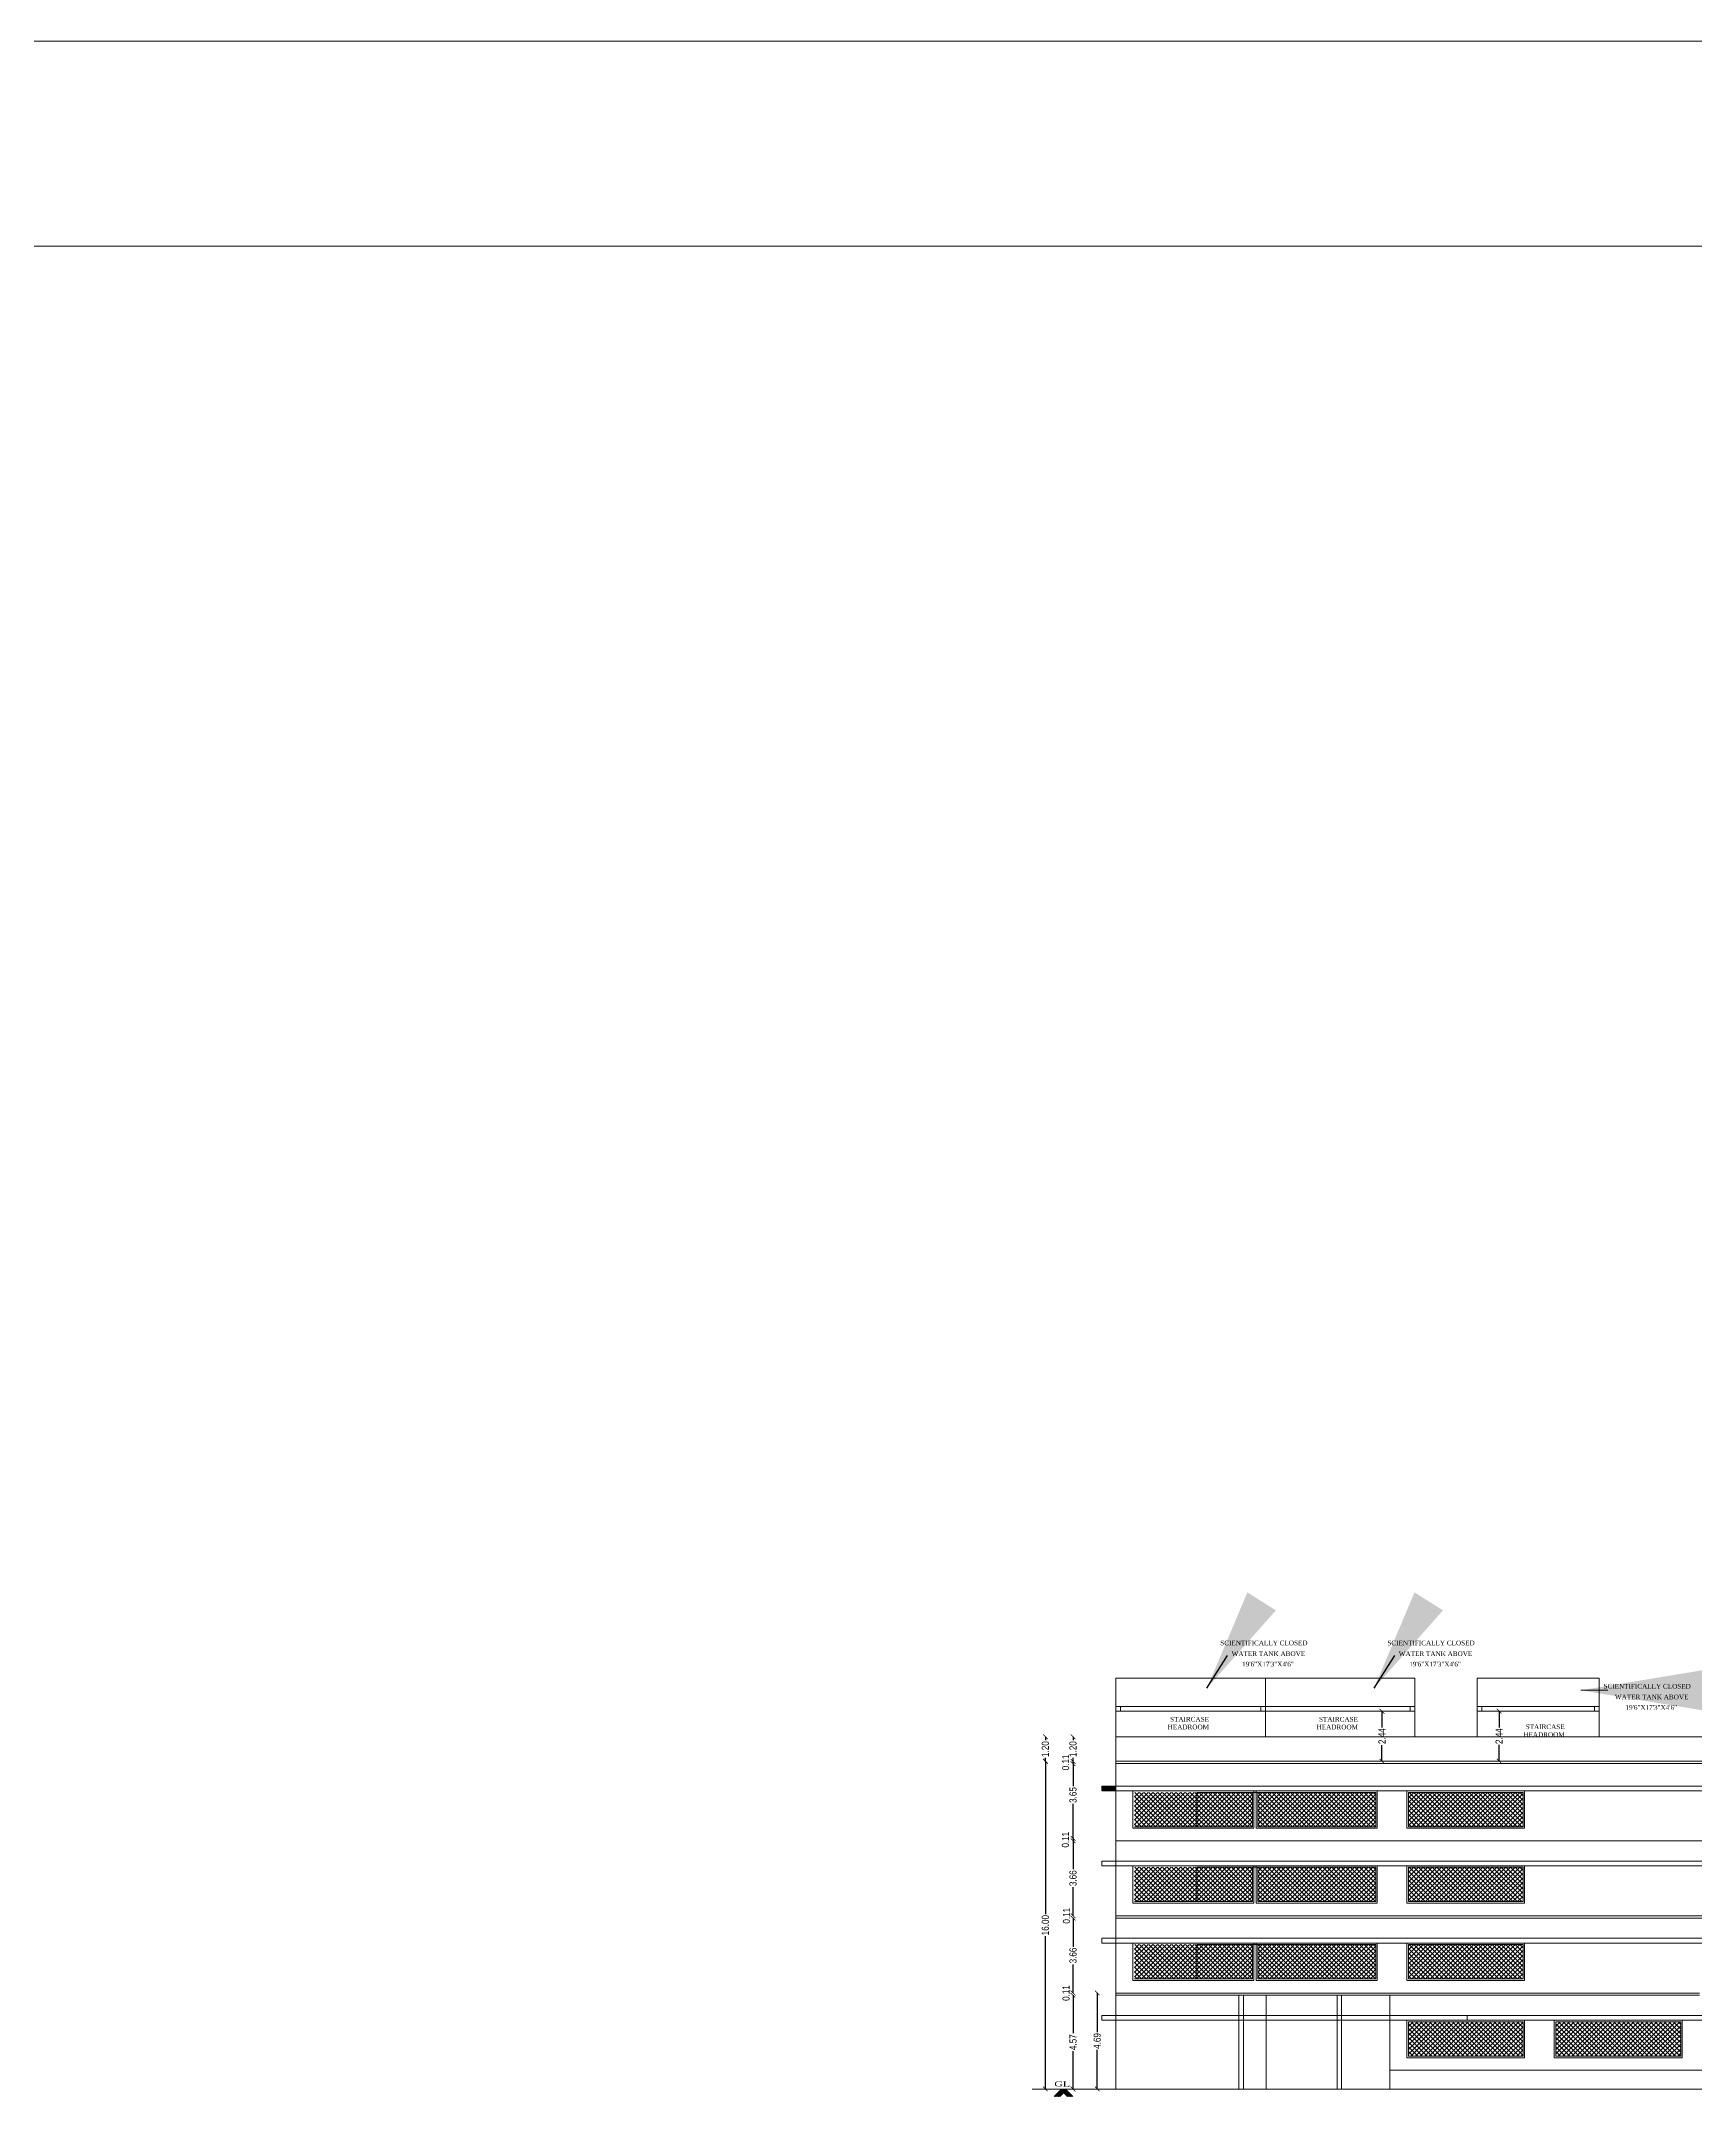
# Model space of a CAD drawing. Header units: metres. Extents: x 43 to 977, y 102 to 459.
# Drawn here: x 362.1 to 442.8, y 358.8 to 459.3 of the extents above; entities that cross this region are included whole.
import ezdxf
from ezdxf.enums import TextEntityAlignment as Align

# ---------------------------------------------------------------- set-up
doc = ezdxf.new("R2010")
doc.units = ezdxf.units.M
doc.header["$MEASUREMENT"] = 0
doc.header["$PDMODE"] = 3
doc.layers.get('0').update_dxf_attribs({"lineweight": 0})
doc.layers.get('Defpoints').update_dxf_attribs({"lineweight": 0})
for name, color, linetype, lineweight in [('1', 8, 'Continuous', 0), ('CRN-AR-GLASS', 150, 'Continuous', 0), ('ELEV', 2, 'Continuous', 0), ('ILAND', 7, 'Continuous', 0), ('TE', 9, 'Continuous', 0), ('TEXT', 130, 'Continuous', 0), ('WALL', 7, 'Continuous', 0)]:
    doc.layers.add(name, color=color, linetype=linetype, lineweight=lineweight)
doc.styles.add('ARIAL NARROW', font='')
doc.styles.add('style2', font='romantic.ttf')
doc.styles.add('visa', font='swissc.ttf')
doc.styles.get('ARIAL NARROW').set_extended_font_data('Lydian BT')
doc.dimstyles.new('Copy of S-2', dxfattribs={"dimtxt": 10.5, "dimasz": 5, "dimexe": 2, "dimexo": 50, "dimgap": 5, "dimtad": 0, "dimtoh": 1, "dimdec": 1, "dimzin": 0, "dimdsep": 46, "dimlunit": 4, "dimtxsty": 'ARIAL NARROW', "dimcen": 0.09, "dimdle": 3, "dimse1": 1, "dimse2": 1, "dimclrd": 35, "dimclre": 35, "dimclrt": 5, "dimadec": 0, "dimazin": 0, "dimtfac": 1, "dimtdec": 1, "dimtofl": 0, "dimtmove": 0, "dimatfit": 3, "dimfxl": 0, "dimtolj": 1, "dimtzin": 0, "dimarcsym": 0})
doc.dimstyles.new('Copy(2) of S-2', dxfattribs={"dimtxt": 10.5, "dimasz": 8, "dimexe": 2, "dimexo": 50, "dimgap": 5, "dimtad": 0, "dimtoh": 1, "dimdec": 1, "dimzin": 0, "dimdsep": 46, "dimlunit": 4, "dimtxsty": 'ARIAL NARROW', "dimcen": 0.09, "dimdle": 3, "dimse1": 1, "dimse2": 1, "dimclrd": 7, "dimclre": 13, "dimclrt": 7, "dimadec": 0, "dimazin": 0, "dimtfac": 1, "dimtdec": 1, "dimtofl": 0, "dimtmove": 0, "dimatfit": 3, "dimfxl": 0, "dimtolj": 1, "dimtzin": 0, "dimlwd": 13, "dimarcsym": 0})
doc.dimstyles.new('o3', dxfattribs={"dimscale": 0.23, "dimtxt": 0.9, "dimasz": 1, "dimexe": 5, "dimexo": 9, "dimgap": 0.23, "dimtad": 0, "dimzin": 3, "dimdsep": 46, "dimtxsty": 'visa', "dimblk": 'ARCHTICK', "dimcen": 0.09, "dimse1": 1, "dimse2": 1, "dimclrd": 7, "dimclre": 256, "dimclrt": 7, "dimadec": 0, "dimazin": 0, "dimtfac": 0.23, "dimtofl": 0, "dimtmove": 2, "dimatfit": 1, "dimldrblk": 'ARCHTICK', "dimfxl": 0, "dimtolj": 1, "dimtzin": 0, "dimarcsym": 0})

# ---------------------------------------------------------------- blocks, each defined once
blk = doc.blocks.new('LGL')
at = {"layer": 'ELEV', "linetype": 'Continuous'}
for p, q in [((-75.9, -14.1), (-61.9, 0)), ((-74.5, -14.1), (-60.5, 0)), ((-73.1, -14.1), (-59, 0)), ((-71.7, -14.1), (-57.6, 0)), ((-70.3, -14.1), (-60.1, -3.9)), ((-68.9, -14.1), (-59.4, -4.6)), ((-67.5, -14.1), (-58.7, -5.3)), ((-66, -14.1), (-58, -6)), ((-64.6, -14.1), (-57.3, -6.7)), ((-49.9, -14.1), (-60.8, -3.2)), ((-48.5, -14.1), (-60.1, -2.4)), ((-47, -14.1), (-59.4, -1.7)), ((-45.6, -14.1), (-58.7, -1)), ((-44.2, -14.1), (-58, -0.3)), ((-42.8, -14.1), (-56.9, 0)), ((-41.4, -14.1), (-55.5, 0)), ((-40, -14.1), (-54, 0))]:
    blk.add_line(p, q, dxfattribs=at)
at = {"layer": 'TEXT', "color": 7, "linetype": 'Continuous', "ltscale": 20}
blk.add_line((0, 0), (-76.4, 0), dxfattribs=at)
at = {"layer": 'TEXT', "style": 'style2', "width": 1.5}
blk.add_text('GL', height=10, dxfattribs=at).set_placement((-75.4, 4.8))
blk = doc.blocks.new('_ArchTick')
at = {"color": 0, "const_width": 0.15}
blk.add_lwpolyline([(-0.5, -0.5), (0.5, 0.5)], dxfattribs=at)
blk = doc.blocks.new('*D782')
at = {"layer": 'Defpoints', "color": 0, "lineweight": 30}
for p in [(412.45, 364.02), (414.53, 364.02), (414.53, 359.45)]:
    blk.add_point(p, dxfattribs=at)
at = {"layer": 'WALL', "color": 7, "lineweight": -2}
for p, q in [((412.45, 364.02), (412.45, 362.17)), ((412.45, 359.45), (412.45, 361.3))]:
    blk.add_line(p, q, dxfattribs=at)
at = {"layer": 'WALL', "color": 7, "lineweight": -2, "xscale": 0.23, "yscale": 0.23, "zscale": 0.23}
for p, rotation in [((412.45, 364.02), 90), ((412.45, 359.45), 270)]:
    blk.add_blockref('_ArchTick', p, dxfattribs=dict(at, rotation=rotation))
at = {"layer": 'WALL', "color": 7, "insert": (412.45, 361.73), "char_height": 0.345, "attachment_point": 5, "rotation": 90, "style": 'visa'}
blk.add_mtext('\\A1;4.57', dxfattribs=at)
blk = doc.blocks.new('*D783')
at = {"layer": 'Defpoints', "color": 0, "lineweight": 30}
for p in [(412.45, 364.13), (414.53, 364.13), (414.53, 364.02)]:
    blk.add_point(p, dxfattribs=at)
at = {"layer": 'WALL', "color": 7, "lineweight": -2}
for p, q in [((412.45, 364.13), (412.45, 364.36)), ((412.45, 364.02), (412.45, 363.79))]:
    blk.add_line(p, q, dxfattribs=at)
at = {"layer": 'WALL', "color": 7, "lineweight": -2, "xscale": 0.23, "yscale": 0.23, "zscale": 0.23}
for p, rotation in [((412.45, 364.13), 270), ((412.45, 364.02), 90)]:
    blk.add_blockref('_ArchTick', p, dxfattribs=dict(at, rotation=rotation))
at = {"layer": 'WALL', "color": 7, "insert": (412.11, 364.13), "char_height": 0.345, "attachment_point": 5, "rotation": 90, "style": 'visa'}
blk.add_mtext('\\A1;0.11', dxfattribs=at)
blk = doc.blocks.new('*D784')
at = {"layer": 'Defpoints', "color": 0, "lineweight": 30}
for p in [(412.45, 367.79), (414.53, 367.79), (414.53, 364.13)]:
    blk.add_point(p, dxfattribs=at)
at = {"layer": 'WALL', "color": 7, "lineweight": -2}
for p, q in [((412.45, 367.79), (412.45, 366.39)), ((412.45, 364.13), (412.45, 365.52))]:
    blk.add_line(p, q, dxfattribs=at)
at = {"layer": 'WALL', "color": 7, "lineweight": -2, "xscale": 0.23, "yscale": 0.23, "zscale": 0.23}
for p, rotation in [((412.45, 367.79), 90), ((412.45, 364.13), 270)]:
    blk.add_blockref('_ArchTick', p, dxfattribs=dict(at, rotation=rotation))
at = {"layer": 'WALL', "color": 7, "insert": (412.45, 365.96), "char_height": 0.345, "attachment_point": 5, "rotation": 90, "style": 'visa'}
blk.add_mtext('\\A1;3.66', dxfattribs=at)
blk = doc.blocks.new('*D785')
at = {"layer": 'Defpoints', "color": 0, "lineweight": 30}
for p in [(412.45, 367.9), (414.53, 367.9), (414.53, 367.79)]:
    blk.add_point(p, dxfattribs=at)
at = {"layer": 'WALL', "color": 7, "lineweight": -2}
for p, q in [((412.45, 367.9), (412.45, 368.13)), ((412.45, 367.79), (412.45, 367.56))]:
    blk.add_line(p, q, dxfattribs=at)
at = {"layer": 'WALL', "color": 7, "lineweight": -2, "xscale": 0.23, "yscale": 0.23, "zscale": 0.23}
for p, rotation in [((412.45, 367.9), 270), ((412.45, 367.79), 90)]:
    blk.add_blockref('_ArchTick', p, dxfattribs=dict(at, rotation=rotation))
at = {"layer": 'WALL', "color": 7, "insert": (412.13, 367.9), "char_height": 0.345, "attachment_point": 5, "rotation": 90, "style": 'visa'}
blk.add_mtext('\\A1;0.11', dxfattribs=at)
blk = doc.blocks.new('*D786')
at = {"layer": 'Defpoints', "color": 0, "lineweight": 30}
for p in [(412.45, 371.56), (414.53, 371.56), (414.53, 367.9)]:
    blk.add_point(p, dxfattribs=at)
at = {"layer": 'WALL', "color": 7, "lineweight": -2}
for p, q in [((412.45, 371.56), (412.45, 370.17)), ((412.45, 367.9), (412.45, 369.3))]:
    blk.add_line(p, q, dxfattribs=at)
at = {"layer": 'WALL', "color": 7, "lineweight": -2, "xscale": 0.23, "yscale": 0.23, "zscale": 0.23}
for p, rotation in [((412.45, 371.56), 90), ((412.45, 367.9), 270)]:
    blk.add_blockref('_ArchTick', p, dxfattribs=dict(at, rotation=rotation))
at = {"layer": 'WALL', "color": 7, "insert": (412.45, 369.73), "char_height": 0.345, "attachment_point": 5, "rotation": 90, "style": 'visa'}
blk.add_mtext('\\A1;3.66', dxfattribs=at)
blk = doc.blocks.new('*D787')
at = {"layer": 'Defpoints', "color": 0, "lineweight": 30}
for p in [(412.45, 375.32), (414.85, 375.32), (414.53, 371.67)]:
    blk.add_point(p, dxfattribs=at)
at = {"layer": 'WALL', "color": 7, "lineweight": -2}
for p, q in [((412.45, 375.32), (412.45, 374.22)), ((412.45, 371.67), (412.45, 373.36))]:
    blk.add_line(p, q, dxfattribs=at)
at = {"layer": 'WALL', "color": 7, "lineweight": -2, "xscale": 0.23, "yscale": 0.23, "zscale": 0.23}
for p, rotation in [((412.45, 375.32), 90), ((412.45, 371.67), 270)]:
    blk.add_blockref('_ArchTick', p, dxfattribs=dict(at, rotation=rotation))
at = {"layer": 'WALL', "color": 7, "insert": (412.45, 373.79), "char_height": 0.345, "attachment_point": 5, "rotation": 90, "style": 'visa'}
blk.add_mtext('\\A1;3.65', dxfattribs=at)
blk = doc.blocks.new('*D788')
at = {"layer": 'Defpoints', "color": 0, "lineweight": 30}
for p in [(414.53, 375.44), (411.1, 359.45), (414.53, 359.45)]:
    blk.add_point(p, dxfattribs=at)
at = {"layer": 'WALL', "color": 7, "lineweight": -2}
for p, q in [((411.1, 375.44), (411.1, 367.98)), ((411.1, 359.45), (411.1, 366.9))]:
    blk.add_line(p, q, dxfattribs=at)
at = {"layer": 'WALL', "color": 7, "lineweight": -2, "xscale": 0.23, "yscale": 0.23, "zscale": 0.23}
for p, rotation in [((411.1, 375.44), 90), ((411.1, 359.45), 270)]:
    blk.add_blockref('_ArchTick', p, dxfattribs=dict(at, rotation=rotation))
at = {"layer": 'WALL', "color": 7, "insert": (411.1, 367.44), "char_height": 0.345, "attachment_point": 5, "rotation": 90, "style": 'visa'}
blk.add_mtext('\\A1;16.00', dxfattribs=at)
blk = doc.blocks.new('*D781')
at = {"layer": 'Defpoints', "color": 0, "lineweight": 30}
for p in [(412.45, 376.63), (414.53, 376.63), (414.53, 375.43)]:
    blk.add_point(p, dxfattribs=at)
at = {"layer": 'WALL', "color": 7, "lineweight": -2}
for p, q in [((412.45, 376.63), (412.45, 376.46)), ((412.45, 375.43), (412.45, 375.61))]:
    blk.add_line(p, q, dxfattribs=at)
at = {"layer": 'WALL', "color": 7, "lineweight": -2, "xscale": 0.23, "yscale": 0.23, "zscale": 0.23}
for p, rotation in [((412.45, 376.63), 90), ((412.45, 375.43), 270)]:
    blk.add_blockref('_ArchTick', p, dxfattribs=dict(at, rotation=rotation))
at = {"layer": 'WALL', "color": 7, "insert": (412.45, 376.03), "char_height": 0.345, "attachment_point": 5, "rotation": 90, "style": 'visa'}
blk.add_mtext('\\A1;1.20', dxfattribs=at)
blk = doc.blocks.new('*D791')
at = {"layer": 'Defpoints', "color": 0, "lineweight": 30}
for p in [(411.1, 376.63), (414.53, 376.63), (414.53, 375.43)]:
    blk.add_point(p, dxfattribs=at)
at = {"layer": 'WALL', "color": 7, "lineweight": -2}
for p, q in [((411.1, 376.63), (411.1, 376.46)), ((411.1, 375.43), (411.1, 375.61))]:
    blk.add_line(p, q, dxfattribs=at)
at = {"layer": 'WALL', "color": 7, "lineweight": -2, "xscale": 0.23, "yscale": 0.23, "zscale": 0.23}
for p, rotation in [((411.1, 376.63), 90), ((411.1, 375.43), 270)]:
    blk.add_blockref('_ArchTick', p, dxfattribs=dict(at, rotation=rotation))
at = {"layer": 'WALL', "color": 7, "insert": (411.1, 376.03), "char_height": 0.345, "attachment_point": 5, "rotation": 90, "style": 'visa'}
blk.add_mtext('\\A1;1.20', dxfattribs=at)
blk = doc.blocks.new('*D794')
at = {"layer": 'Defpoints', "color": 0, "lineweight": 30}
for p in [(412.45, 375.43), (414.53, 375.43), (414.53, 375.32)]:
    blk.add_point(p, dxfattribs=at)
at = {"layer": 'WALL', "color": 7, "lineweight": -2}
blk.add_line((412.45, 375.32), (412.45, 375.43), dxfattribs=at)
at = {"layer": 'WALL', "color": 7, "lineweight": -2, "xscale": 0.23, "yscale": 0.23, "zscale": 0.23}
for p, rotation in [((412.45, 375.43), 90), ((412.45, 375.32), 270)]:
    blk.add_blockref('_ArchTick', p, dxfattribs=dict(at, rotation=rotation))
at = {"layer": 'WALL', "color": 7, "insert": (412.09, 375.38), "char_height": 0.345, "attachment_point": 5, "rotation": 90, "style": 'visa'}
blk.add_mtext('\\A1;0.11', dxfattribs=at)
blk = doc.blocks.new('*D795')
at = {"layer": 'Defpoints', "color": 0, "lineweight": 30}
for p in [(412.45, 371.56), (414.71, 371.67), (414.71, 371.56)]:
    blk.add_point(p, dxfattribs=at)
at = {"layer": 'WALL', "color": 7, "lineweight": -2}
blk.add_line((412.45, 371.67), (412.45, 371.56), dxfattribs=at)
at = {"layer": 'WALL', "color": 7, "lineweight": -2, "xscale": 0.23, "yscale": 0.23, "zscale": 0.23}
for p, rotation in [((412.45, 371.67), 90), ((412.45, 371.56), 270)]:
    blk.add_blockref('_ArchTick', p, dxfattribs=dict(at, rotation=rotation))
at = {"layer": 'WALL', "color": 7, "insert": (412.08, 371.61), "char_height": 0.345, "attachment_point": 5, "rotation": 90, "style": 'visa'}
blk.add_mtext('\\A1;0.11', dxfattribs=at)
blk = doc.blocks.new('*D796')
at = {"layer": 'Defpoints', "color": 0, "lineweight": 30}
for p in [(427.54, 377.87), (427.52, 375.44), (427.54, 375.44)]:
    blk.add_point(p, dxfattribs=at)
at = {"layer": 'WALL', "color": 7, "lineweight": -2}
for p, q in [((427.52, 377.87), (427.52, 377.09)), ((427.52, 375.44), (427.52, 376.22))]:
    blk.add_line(p, q, dxfattribs=at)
at = {"layer": 'WALL', "color": 7, "lineweight": -2, "xscale": 0.23, "yscale": 0.23, "zscale": 0.23}
for p, rotation in [((427.52, 377.87), 90), ((427.52, 375.44), 270)]:
    blk.add_blockref('_ArchTick', p, dxfattribs=dict(at, rotation=rotation))
at = {"layer": 'WALL', "color": 7, "insert": (427.52, 376.66), "char_height": 0.345, "attachment_point": 5, "rotation": 90, "style": 'visa'}
blk.add_mtext('\\A1;2.44', dxfattribs=at)
blk = doc.blocks.new('*D797')
at = {"layer": 'Defpoints', "color": 0, "lineweight": 30}
for p in [(433.12, 377.88), (433.12, 375.44), (433.23, 375.44)]:
    blk.add_point(p, dxfattribs=at)
at = {"layer": 'WALL', "color": 7, "lineweight": -2}
for p, q in [((433.23, 377.88), (433.23, 377.09)), ((433.23, 375.44), (433.23, 376.23))]:
    blk.add_line(p, q, dxfattribs=at)
at = {"layer": 'WALL', "color": 7, "lineweight": -2, "xscale": 0.23, "yscale": 0.23, "zscale": 0.23}
for p, rotation in [((433.23, 377.88), 90), ((433.23, 375.44), 270)]:
    blk.add_blockref('_ArchTick', p, dxfattribs=dict(at, rotation=rotation))
at = {"layer": 'WALL', "color": 7, "insert": (433.23, 376.66), "char_height": 0.345, "attachment_point": 5, "rotation": 90, "style": 'visa'}
blk.add_mtext('\\A1;2.44', dxfattribs=at)
blk = doc.blocks.new('*D802')
at = {"layer": 'Defpoints', "color": 0, "lineweight": 30}
for p in [(414.53, 364.13), (413.63, 359.45), (414.53, 359.45)]:
    blk.add_point(p, dxfattribs=at)
at = {"layer": 'WALL', "color": 7, "lineweight": -2}
for p, q in [((413.63, 364.13), (413.63, 362.22)), ((413.63, 359.45), (413.63, 361.35))]:
    blk.add_line(p, q, dxfattribs=at)
at = {"layer": 'WALL', "color": 7, "lineweight": -2, "xscale": 0.23, "yscale": 0.23, "zscale": 0.23}
for p, rotation in [((413.63, 364.13), 90), ((413.63, 359.45), 270)]:
    blk.add_blockref('_ArchTick', p, dxfattribs=dict(at, rotation=rotation))
at = {"layer": 'WALL', "color": 7, "insert": (413.63, 361.79), "char_height": 0.345, "attachment_point": 5, "rotation": 90, "style": 'visa'}
blk.add_mtext('\\A1;4.69', dxfattribs=at)

msp = doc.modelspace()

# ---------------------------------------------------------------- hatches: boundary and pattern name
at = {"layer": 'CRN-AR-GLASS', "lineweight": 15}
h = msp.add_hatch(dxfattribs=at)
h.set_pattern_fill('ANSI37', color=140, scale=1.269809, style=0)
h.set_pattern_definition([(45, (-12129.8726, 5474.84698), (-0.1122363193, 0.1122363193), []), (135, (-12129.8726, 5474.84698), (-0.1122363193, -0.1122363193), [])])
h.paths.add_polyline_path([(415.44565, 373.91756), (415.44565, 372.24141), (421.19633, 372.24141), (421.19633, 373.91756)])
h = msp.add_hatch(dxfattribs=at)
h.set_pattern_fill('ANSI37', color=140, scale=1.269809, style=0)
h.set_pattern_definition([(45, (-12123.85525, 5474.84698), (-0.1122363193, 0.1122363193), []), (135, (-12123.85525, 5474.84698), (-0.1122363193, -0.1122363193), [])])
h.paths.add_polyline_path([(421.46299, 373.91756), (421.46299, 372.24141), (427.21367, 372.24141), (427.21367, 373.91756)])
h = msp.add_hatch(dxfattribs=at)
h.set_pattern_fill('ANSI37', color=140, scale=1.269809, style=0)
h.set_pattern_definition([(45, (-20245.97659, 9575.49959), (-0.1122363193, 0.1122363193), []), (135, (-20245.97659, 9575.49959), (-0.1122363193, -0.1122363193), [])])
h.paths.add_polyline_path([(434.40255, 372.24141), (434.40255, 373.91756), (428.81363, 373.91756), (428.81363, 372.24141)])
h.paths.add_polyline_path([(448.11786, 372.24141), (448.11786, 373.91756), (443.81049, 373.91756), (443.81049, 372.24141)])
h.paths.add_polyline_path([(455.76897, 372.24141), (455.76897, 373.91756), (451.09402, 373.91756), (451.09402, 372.24141)])
h.paths.add_polyline_path([(456.53086, 372.24141), (461.06459, 372.24141), (461.06459, 373.91756), (456.53086, 373.91756)])
h.paths.add_polyline_path([(466.05494, 372.24141), (466.05494, 373.91756), (462.66455, 373.91756), (462.66455, 372.24141)])
h.paths.add_polyline_path([(469.76157, 372.24141), (473.15196, 372.24141), (473.15196, 373.91756), (469.76157, 373.91756)])
h.paths.add_polyline_path([(475.31185, 372.24141), (480.71523, 372.24141), (480.71523, 373.91756), (475.31185, 373.91756)])
h = msp.add_hatch(dxfattribs=at)
h.set_pattern_fill('ANSI37', color=140, scale=1.269809, style=0)
h.set_pattern_definition([(45, (-12129.8726, 5471.19329), (-0.1122363193, 0.1122363193), []), (135, (-12129.8726, 5471.19329), (-0.1122363193, -0.1122363193), [])])
h.paths.add_polyline_path([(415.44565, 370.26387), (415.44565, 368.58772), (421.19633, 368.58772), (421.19633, 370.26387)])
h = msp.add_hatch(dxfattribs=at)
h.set_pattern_fill('ANSI37', color=140, scale=1.269809, style=0)
h.set_pattern_definition([(45, (-12123.85525, 5471.19329), (-0.1122363193, 0.1122363193), []), (135, (-12123.85525, 5471.19329), (-0.1122363193, -0.1122363193), [])])
h.paths.add_polyline_path([(421.46299, 370.26387), (421.46299, 368.58772), (427.21367, 368.58772), (427.21367, 370.26387)])
h = msp.add_hatch(dxfattribs=at)
h.set_pattern_fill('ANSI37', color=140, scale=1.269809, style=0)
h.set_pattern_definition([(45, (-20245.97659, 9571.8459), (-0.1122363193, 0.1122363193), []), (135, (-20245.97659, 9571.8459), (-0.1122363193, -0.1122363193), [])])
h.paths.add_polyline_path([(434.40255, 368.58772), (434.40255, 370.26387), (428.81363, 370.26387), (428.81363, 368.58772)])
h.paths.add_polyline_path([(448.11786, 368.58772), (448.11786, 370.26387), (443.81049, 370.26387), (443.81049, 368.58772)])
h.paths.add_polyline_path([(455.76897, 368.58772), (455.76897, 370.26387), (451.09402, 370.26387), (451.09402, 368.58772)])
h.paths.add_polyline_path([(456.53086, 368.58772), (461.06459, 368.58772), (461.06459, 370.26387), (456.53086, 370.26387)])
h.paths.add_polyline_path([(466.05494, 368.58772), (466.05494, 370.26387), (462.66455, 370.26387), (462.66455, 368.58772)])
h.paths.add_polyline_path([(469.76157, 368.58772), (473.15196, 368.58772), (473.15196, 370.26387), (469.76157, 370.26387)])
h.paths.add_polyline_path([(475.31185, 368.58772), (480.71523, 368.58772), (480.71523, 370.26387), (475.31185, 370.26387)])
h = msp.add_hatch(dxfattribs=at)
h.set_pattern_fill('ANSI37', color=140, scale=1.269809, style=0)
h.set_pattern_definition([(45, (-12129.8726, 5467.42196), (-0.1122363193, 0.1122363193), []), (135, (-12129.8726, 5467.42196), (-0.1122363193, -0.1122363193), [])])
h.paths.add_polyline_path([(415.44565, 366.49253), (415.44565, 364.81639), (421.19633, 364.81639), (421.19633, 366.49253)])
h = msp.add_hatch(dxfattribs=at)
h.set_pattern_fill('ANSI37', color=140, scale=1.269809, style=0)
h.set_pattern_definition([(45, (-12123.85525, 5467.42196), (-0.1122363193, 0.1122363193), []), (135, (-12123.85525, 5467.42196), (-0.1122363193, -0.1122363193), [])])
h.paths.add_polyline_path([(421.46299, 366.49253), (421.46299, 364.81639), (427.21367, 364.81639), (427.21367, 366.49253)])
h = msp.add_hatch(dxfattribs=at)
h.set_pattern_fill('ANSI37', color=140, scale=1.269809, style=0)
h.set_pattern_definition([(45, (-20245.97659, 9568.07456), (-0.1122363193, 0.1122363193), []), (135, (-20245.97659, 9568.07456), (-0.1122363193, -0.1122363193), [])])
h.paths.add_polyline_path([(434.40255, 364.81639), (434.40255, 366.49253), (428.81363, 366.49253), (428.81363, 364.81639)])
h.paths.add_polyline_path([(448.11786, 364.81639), (448.11786, 366.49253), (443.81049, 366.49253), (443.81049, 364.81639)])
h.paths.add_polyline_path([(455.76897, 364.81639), (455.76897, 366.49253), (451.09402, 366.49253), (451.09402, 364.81639)])
h.paths.add_polyline_path([(456.53086, 364.81639), (461.06459, 364.81639), (461.06459, 366.49253), (456.53086, 366.49253)])
h.paths.add_polyline_path([(466.05494, 364.81639), (466.05494, 366.49253), (462.66455, 366.49253), (462.66455, 364.81639)])
h.paths.add_polyline_path([(469.76157, 364.81639), (473.15196, 364.81639), (473.15196, 366.49253), (469.76157, 366.49253)])
h.paths.add_polyline_path([(475.31185, 364.81639), (480.71523, 364.81639), (480.71523, 366.49253), (475.31185, 366.49253)])
h = msp.add_hatch(dxfattribs=at)
h.set_pattern_fill('ANSI37', color=140, scale=1.269809, style=0)
h.set_pattern_definition([(45, (-20090.50473, 9568.07456), (-0.1122363193, 0.1122363193), []), (135, (-20090.50473, 9568.07456), (-0.1122363193, -0.1122363193), [])])
h.paths.add_polyline_path([(484.54162, 361.04505), (484.54162, 362.7212), (482.25597, 362.7212), (482.25597, 361.04505)])
h.paths.add_polyline_path([(475.30768, 362.7212), (475.30768, 361.04505), (480.71106, 361.04505), (480.71106, 362.7212)])
h.paths.add_polyline_path([(473.70772, 362.7212), (470.62209, 362.7212), (470.62209, 361.04505), (473.70772, 361.04505)])
h.paths.add_polyline_path([(465.74602, 361.04505), (465.74602, 362.7212), (462.35563, 362.7212), (462.35563, 361.04505)])
h.paths.add_polyline_path([(461.06043, 361.04505), (461.06043, 362.7212), (456.5267, 362.7212), (456.5267, 361.04505)])
h.paths.add_polyline_path([(451.08986, 362.7212), (451.08986, 361.04505), (455.76481, 361.04505), (455.76481, 362.7212)])
h.paths.add_polyline_path([(435.99835, 361.04505), (442.09106, 361.04505), (442.09106, 362.7212), (435.99835, 362.7212)])
h.paths.add_polyline_path([(428.80946, 362.7212), (428.80946, 361.04505), (434.39839, 361.04505), (434.39839, 362.7212)])
at = {"layer": 'ILAND'}
h = msp.add_hatch(dxfattribs=at)
h.set_pattern_fill('ANSI31', color=5, scale=0.025396, style=0)
h.set_pattern_definition([(45, (-22909.6694772, 10194.3336728), (-0.00224472638678, 0.00224472638678), [])])
h.paths.add_polyline_path([(414.53139, 374.22231), (413.85811, 374.22231), (413.85811, 373.99375), (414.53139, 373.99375)])

# ---------------------------------------------------------------- linework, layer by layer
at = {"layer": '1'}
for points in [[(414.53139, 374.22231), (414.53139, 373.99375)], [(414.53139, 374.22231), (414.53139, 373.99375)], [(414.53139, 370.56862), (414.53139, 370.34005)], [(414.53139, 370.56862), (414.53139, 370.34005)], [(414.53139, 366.79729), (414.53139, 366.56872)], [(441.486, 363.02595), (414.53139, 363.02595), (414.53139, 362.79739), (441.486, 362.79739)]]:
    msp.add_lwpolyline(points, dxfattribs=at)
at = {"layer": 'ILAND', "color": 5}
for p, q in [((413.85811, 374.22231), (413.85811, 373.99375)), ((413.85811, 370.56862), (413.85811, 370.34005)), ((421.86889, 359.44509), (421.86889, 364.01641)), ((431.66935, 363.02595), (431.66935, 362.79739))]:
    msp.add_line(p, q, dxfattribs=at)
at = {"layer": 'TE'}
for p, q in [((429.12417, 379.48268), (414.53139, 379.48268)), ((414.53139, 379.48268), (414.53139, 376.35762)), ((421.84549, 379.48268), (421.84549, 376.63286)), ((429.12417, 379.48268), (429.12417, 376.63286)), ((429.12417, 379.48268), (429.12417, 376.63286)), ((438.10758, 379.48268), (432.16487, 379.48268)), ((432.16487, 376.63286), (432.16487, 379.48268)), ((438.10758, 379.48268), (438.10758, 376.63286)), ((429.12417, 378.11129), (414.53139, 378.11129)), ((429.12417, 377.88272), (414.53139, 377.88272)), ((414.75995, 378.11129), (414.75995, 377.88272)), ((421.61692, 378.11129), (421.61692, 377.88272)), ((421.84549, 378.11129), (421.84549, 377.88272)), ((421.84549, 378.11129), (421.84549, 377.88272)), ((428.8956, 378.11129), (428.8956, 377.88272)), ((429.12417, 378.11129), (429.12417, 377.88272)), ((429.12417, 378.11129), (429.12417, 377.88272)), ((438.10758, 378.11129), (432.16487, 378.11129)), ((438.10758, 377.88272), (432.16487, 377.88272)), ((438.10758, 377.88272), (432.16487, 377.88272)), ((432.39343, 378.11129), (432.39343, 377.88272)), ((437.87901, 377.88272), (437.87901, 378.11129)), ((454.19457, 376.63286), (414.53139, 376.63286)), ((414.53139, 359.44509), (414.53139, 376.35762)), ((485.39944, 375.45812), (414.53135, 375.43276)), ((485.39948, 375.34812), (414.53139, 375.32276)), ((486.00697, 374.22231), (413.85811, 374.22231)), ((441.486, 373.99375), (416.96942, 373.99375)), ((441.486, 371.55907), (414.53139, 371.55907)), ((441.486, 371.55907), (414.53139, 371.55907)), ((485.40082, 371.55907), (432.16487, 371.55907)), ((486.00697, 370.56862), (413.85811, 370.56862)), ((441.486, 370.34005), (416.96942, 370.34005)), ((485.40082, 367.89774), (414.53139, 367.89774)), ((441.486, 367.78774), (414.53139, 367.78774)), ((449.73316, 367.78774), (432.16487, 367.78774)), ((486.00697, 366.79729), (413.85811, 366.79729)), ((441.486, 366.56872), (413.85811, 366.56872)), ((443.00532, 364.12641), (414.53139, 364.12641)), ((443.00532, 364.01641), (414.53139, 364.01641)), ((420.54456, 364.01641), (420.54456, 359.44509)), ((420.7614, 364.01641), (420.7614, 359.44509)), ((425.33619, 364.01641), (425.33619, 359.44509)), ((425.55302, 364.01641), (425.55302, 359.44509)), ((427.8952, 359.44509), (427.8952, 364.01641)), ((413.85811, 363.02595), (413.85811, 362.79739)), ((414.53139, 363.02595), (414.53139, 362.79739)), ((486.00697, 363.02595), (414.53139, 363.02595)), ((486.00697, 362.79739), (414.53139, 362.79739)), ((485.40082, 360.35936), (427.8952, 360.35936)), ((485.40082, 359.44509), (410.45084, 359.44509))]:
    msp.add_line(p, q, dxfattribs=at)
for points in [[(441.486, 374.22231), (416.96942, 374.22231)], [(413.85811, 373.99375), (486.00697, 373.99375)], [(413.85811, 370.34005), (486.00697, 370.34005)], [(441.486, 370.56862), (416.96942, 370.56862)], [(441.486, 366.79729), (413.85811, 366.79729)], [(413.85811, 366.56872), (486.00697, 366.56872)]]:
    msp.add_lwpolyline(points, dxfattribs=at)
at = {"layer": 'WALL'}
for p, q in [((418.49319, 373.91756), (424.24387, 373.91756)), ((418.49319, 372.24141), (418.49319, 373.91756)), ((421.19633, 373.91756), (421.19633, 372.24141)), ((421.46299, 373.91756), (427.21367, 373.91756)), ((421.46299, 372.24141), (421.46299, 373.91756)), ((427.21367, 373.91756), (427.21367, 372.24141)), ((428.81363, 373.91756), (434.40255, 373.91756)), ((428.81363, 372.24141), (428.81363, 373.91756)), ((434.40255, 373.91756), (434.40255, 372.24141)), ((421.19633, 372.24141), (415.44565, 372.24141)), ((427.21367, 372.24141), (421.46299, 372.24141)), ((434.40255, 372.24141), (428.81363, 372.24141)), ((418.49319, 370.26387), (424.24387, 370.26387)), ((418.49319, 368.58772), (418.49319, 370.26387)), ((421.19633, 370.26387), (421.19633, 368.58772)), ((421.46299, 370.26387), (427.21367, 370.26387)), ((421.46299, 368.58772), (421.46299, 370.26387)), ((427.21367, 370.26387), (427.21367, 368.58772)), ((428.81363, 370.26387), (434.40255, 370.26387)), ((428.81363, 368.58772), (428.81363, 370.26387)), ((434.40255, 370.26387), (434.40255, 368.58772)), ((421.19633, 368.58772), (415.44565, 368.58772)), ((427.21367, 368.58772), (421.46299, 368.58772)), ((434.40255, 368.58772), (428.81363, 368.58772)), ((418.49319, 366.49253), (424.24387, 366.49253)), ((418.49319, 364.81639), (418.49319, 366.49253)), ((421.19633, 366.49253), (421.19633, 364.81639)), ((421.46299, 366.49253), (427.21367, 366.49253)), ((421.46299, 364.81639), (421.46299, 366.49253)), ((427.21367, 366.49253), (427.21367, 364.81639)), ((428.81363, 366.49253), (434.40255, 366.49253)), ((428.81363, 364.81639), (428.81363, 366.49253)), ((434.40255, 366.49253), (434.40255, 364.81639)), ((421.19633, 364.81639), (415.44565, 364.81639)), ((427.21367, 364.81639), (421.46299, 364.81639)), ((434.40255, 364.81639), (428.81363, 364.81639))]:
    msp.add_line(p, q, dxfattribs=at)
at = {"layer": 'WALL', "color": 5}
msp.add_line((413.85811, 366.56872), (413.85811, 366.79729), dxfattribs=at)
at = {"layer": 'WALL', "ltscale": 20}
for p, q in [((414.53139, 363.02595), (413.85811, 363.02595)), ((414.53139, 362.79739), (413.85811, 362.79739))]:
    msp.add_line(p, q, dxfattribs=at)
for points in [[(42.9277, 459.34744), (977.0464, 459.34744), (977.0464, 102.30568), (42.9277, 102.30568)], [(52.9277, 449.34744), (967.0464, 449.34744), (967.0464, 112.30568), (52.9277, 112.30568)]]:
    msp.add_lwpolyline(points, close=True, dxfattribs=at)
at = {"layer": 'WALL'}
for points in [[(415.36946, 373.99375), (421.27252, 373.99375), (421.27252, 372.16522), (415.36946, 372.16522)], [(421.3868, 373.99375), (427.28986, 373.99375), (427.28986, 372.16522), (421.3868, 372.16522)], [(428.73744, 373.99375), (434.47874, 373.99375), (434.47874, 372.16522), (428.73744, 372.16522)], [(415.36946, 370.34005), (421.27252, 370.34005), (421.27252, 368.51153), (415.36946, 368.51153)], [(421.3868, 370.34005), (427.28986, 370.34005), (427.28986, 368.51153), (421.3868, 368.51153)], [(428.73744, 370.34005), (434.47874, 370.34005), (434.47874, 368.51153), (428.73744, 368.51153)], [(415.36946, 366.56872), (421.27252, 366.56872), (421.27252, 364.7402), (415.36946, 364.7402)], [(421.3868, 366.56872), (427.28986, 366.56872), (427.28986, 364.7402), (421.3868, 364.7402)], [(428.73744, 366.56872), (434.47874, 366.56872), (434.47874, 364.7402), (428.73744, 364.7402)], [(428.73327, 362.79739), (434.47458, 362.79739), (434.47458, 360.96886), (428.73327, 360.96886)], [(428.80946, 362.7212), (434.39839, 362.7212), (434.39839, 361.04505), (428.80946, 361.04505)], [(435.92216, 362.79739), (442.16725, 362.79739), (442.16725, 360.96886), (435.92216, 360.96886)], [(435.99835, 362.7212), (442.09106, 362.7212), (442.09106, 361.04505), (435.99835, 361.04505)]]:
    msp.add_lwpolyline(points, close=True, dxfattribs=at)

# ---------------------------------------------------------------- block references
at = {"layer": 'WALL', "color": 5, "xscale": 0.02539618, "yscale": 0.02539618, "zscale": 0.02539618}
msp.add_blockref('LGL', (413.45205, 359.44509), dxfattribs=at)

# ---------------------------------------------------------------- texts
at = {"layer": 'TEXT', "color": 4, "style": 'style2'}
for s, p in [('SCIENTIFICALLY CLOSED', (421.75984, 381.09401)), ('SCIENTIFICALLY CLOSED', (429.9118, 381.09401)), ('WATER TANK ABOVE', (421.9784, 380.56816)), ('19\'6"X17\'3"X4\'6"', (421.95734, 380.05995)), ('WATER TANK ABOVE', (430.13035, 380.56816)), ('19\'6"X17\'3"X4\'6"', (430.1093, 380.05995)), ('SCIENTIFICALLY CLOSED', (440.45426, 378.98208)), ('WATER TANK ABOVE', (440.67281, 378.45624)), ('19\'6"X17\'3"X4\'6"', (440.65176, 377.94802))]:
    msp.add_text(s, height=0.2285656, dxfattribs=at).set_placement(p, align=Align.CENTER)
at = {"layer": 'TEXT', "color": 4, "char_height": 0.228566, "width": 1.7278645, "attachment_point": 3, "style": 'style2'}
for insert in [(419.08343, 377.60053), (426.34767, 377.60053), (436.43009, 377.23228)]:
    msp.add_mtext('STAIRCASE\\PHEADROOM', dxfattribs=dict(at, insert=insert))

# ---------------------------------------------------------------- dimensions: what is measured, and where the dimension line sits
at = {"layer": 'WALL'}
for base, p1, p2, picture, middle in [((427.52036, 375.43742), (427.542, 377.87272), (427.54284, 375.43742), '*D796', (427.52036, 376.65507)), ((433.23072, 375.43941), (433.12131, 377.88272), (433.12214, 375.43941), '*D797', (433.23072, 376.66107)), ((411.09657, 376.63286), (414.53139, 375.43276), (414.53139, 376.63286), '*D791', (411.09657, 376.03281)), ((412.44527, 376.63286), (414.53139, 375.43276), (414.53139, 376.63286), '*D781', (412.44527, 376.03281)), ((411.09657, 359.44509), (414.53131, 375.44276), (414.53139, 359.44509), '*D788', (411.09657, 367.44393)), ((412.44527, 371.55907), (414.53139, 367.90202), (414.53139, 371.55907), '*D786', (412.44527, 369.73055)), ((412.44527, 367.78774), (414.53139, 364.13069), (414.53139, 367.78774), '*D784', (412.44527, 365.95921)), ((412.44527, 364.01641), (414.53139, 359.44509), (414.53139, 364.01641), '*D782', (412.44527, 361.73075)), ((413.62776, 359.44509), (414.53139, 364.13069), (414.53139, 359.44509), '*D802', (413.62776, 361.78789))]:
    dim = msp.add_linear_dim(base=base, p1=p1, p2=p2, angle=90, dimstyle='o3', override={"dimtxt": 1.5, "dimpost": '\\X'}, dxfattribs=at)
    dim.commit()
    dim.dimension.update_dxf_attribs({"geometry": picture, "text_midpoint": middle})
for base, p1, p2, picture, middle in [((412.44527, 375.43276), (414.53139, 375.32276), (414.53135, 375.43276), '*D794', (412.08871, 375.37776)), ((412.44527, 375.32288), (414.53139, 371.66907), (414.84828, 375.32288), '*D787', (412.44527, 373.78725)), ((412.44527, 371.55907), (414.71334, 371.66907), (414.71334, 371.55907), '*D795', (412.07932, 371.61407)), ((412.44527, 367.90202), (414.53139, 367.78774), (414.53139, 367.90202), '*D785', (412.12831, 367.90202)), ((412.44527, 364.13069), (414.53139, 364.01641), (414.53139, 364.13069), '*D783', (412.10502, 364.13069))]:
    dim = msp.add_linear_dim(base=base, p1=p1, p2=p2, angle=90, dimstyle='o3', override={"dimtxt": 1.5, "dimpost": '\\X'}, dxfattribs=at)
    dim.commit()
    dim.dimension.update_dxf_attribs({"geometry": picture, "text_midpoint": middle, "dimtype": 160})

# ---------------------------------------------------------------- leaders
at = {"layer": 'ILAND', "color": 5, "ltscale": 45}
for points in [[(418.98411, 379.00456), (419.9897, 380.60103)], [(427.13606, 379.00456), (428.14165, 380.60103)]]:
    msp.add_leader(points, dimstyle='Copy of S-2', override={"dimgap": 5, "dimtad": 0}, dxfattribs=at)
at = {"layer": 'WALL'}
msp.add_leader([(437.21083, 378.89734), (438.53676, 378.89734)], dimstyle='Copy(2) of S-2', override={"dimgap": 5, "dimtad": 0}, dxfattribs=at)

doc.saveas('drawing.dxf')
